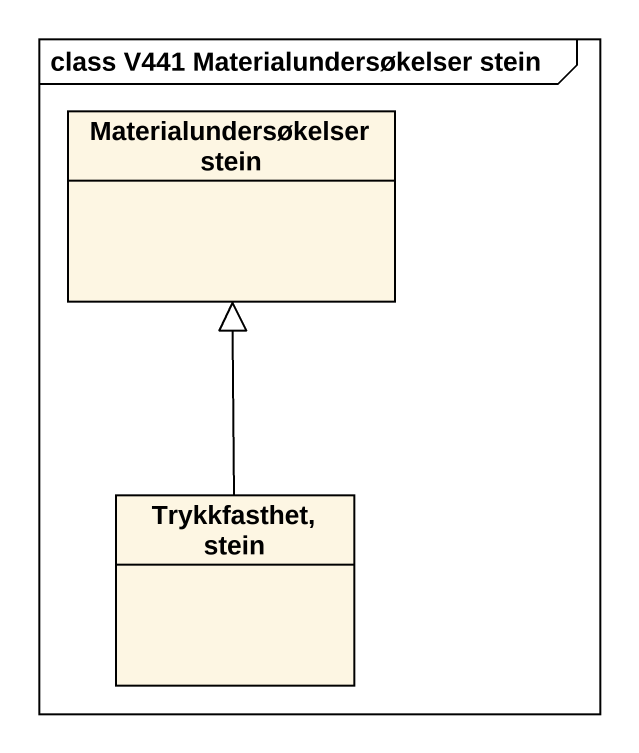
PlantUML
@startuml
mainframe class V441 Materialundersøkelser stein
hide circle
hide empty members
class "Materialundersøkelser stein" as Materialundersøkelser_stein
class "Trykkfasthet, stein" as Trykkfasthet_stein
Trykkfasthet_stein -up-|> Materialundersøkelser_stein
@enduml
